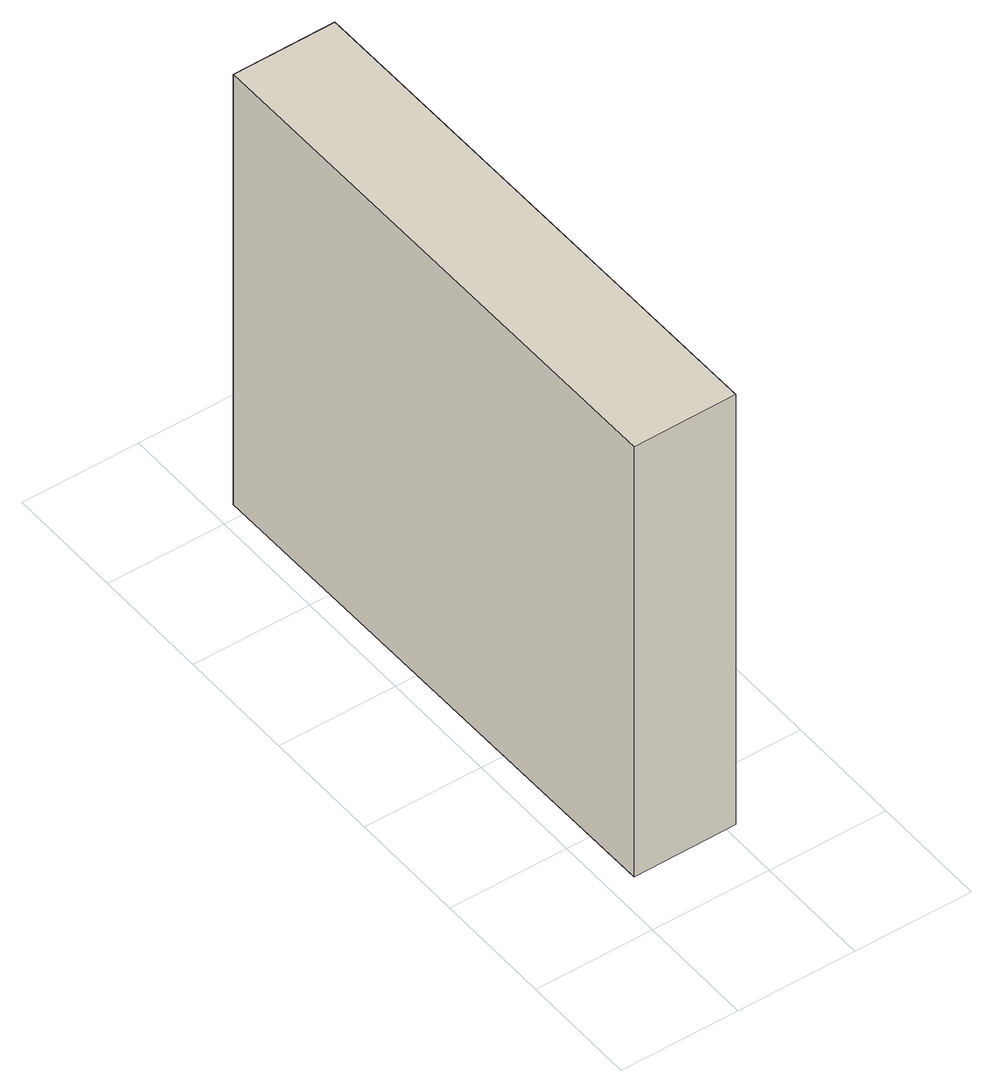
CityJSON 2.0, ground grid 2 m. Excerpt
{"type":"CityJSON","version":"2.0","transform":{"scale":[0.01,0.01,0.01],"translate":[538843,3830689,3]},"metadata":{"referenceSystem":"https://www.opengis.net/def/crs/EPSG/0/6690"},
"CityObjects":{
"building1":{"type":"Building","attributes":{"計測周辺長":22,"1/2500図郭":92,"区名":"住之江区","町丁目名称":"南港南３丁目","街区番号":10,"class":"3003","usage":"431","measuredHeight":8.3,"storeysAboveGround":1,"BuildingDetailAttribute.buildingRoofEdgeArea":16.19,"BuildingDetailAttribute.buildingStructureType":"603","BuildingDetailAttribute.buildingStructureOrgType":"3","BuildingDetailAttribute.detailedUsage":"1720","BuildingDetailAttribute.specifiedBuildingCoverageRate":0.6,"BuildingDetailAttribute.surveyYear":2017,"BuildingHighTideRiskAttribute.description":"1","BuildingHighTideRiskAttribute.rank":"2","BuildingHighTideRiskAttribute.depth":2.06,"BuildingIDAttribute.prefecture":"27","BuildingIDAttribute.city":"27125"},"geometry":[{"type":"Solid","lod":"1","boundaries":[[[[0,1,2,3]],[[2,4,5,3]],[[1,6,4,2]],[[0,7,6,1]],[[3,5,7,0]],[[4,6,7,5]]]]}]}
},
"vertices":[
[217,101,63],[42,99,63],[33,1024,63],[208,1025,63],[33,1024,888],[208,1025,888],[42,99,888],[217,101,888]
]}
